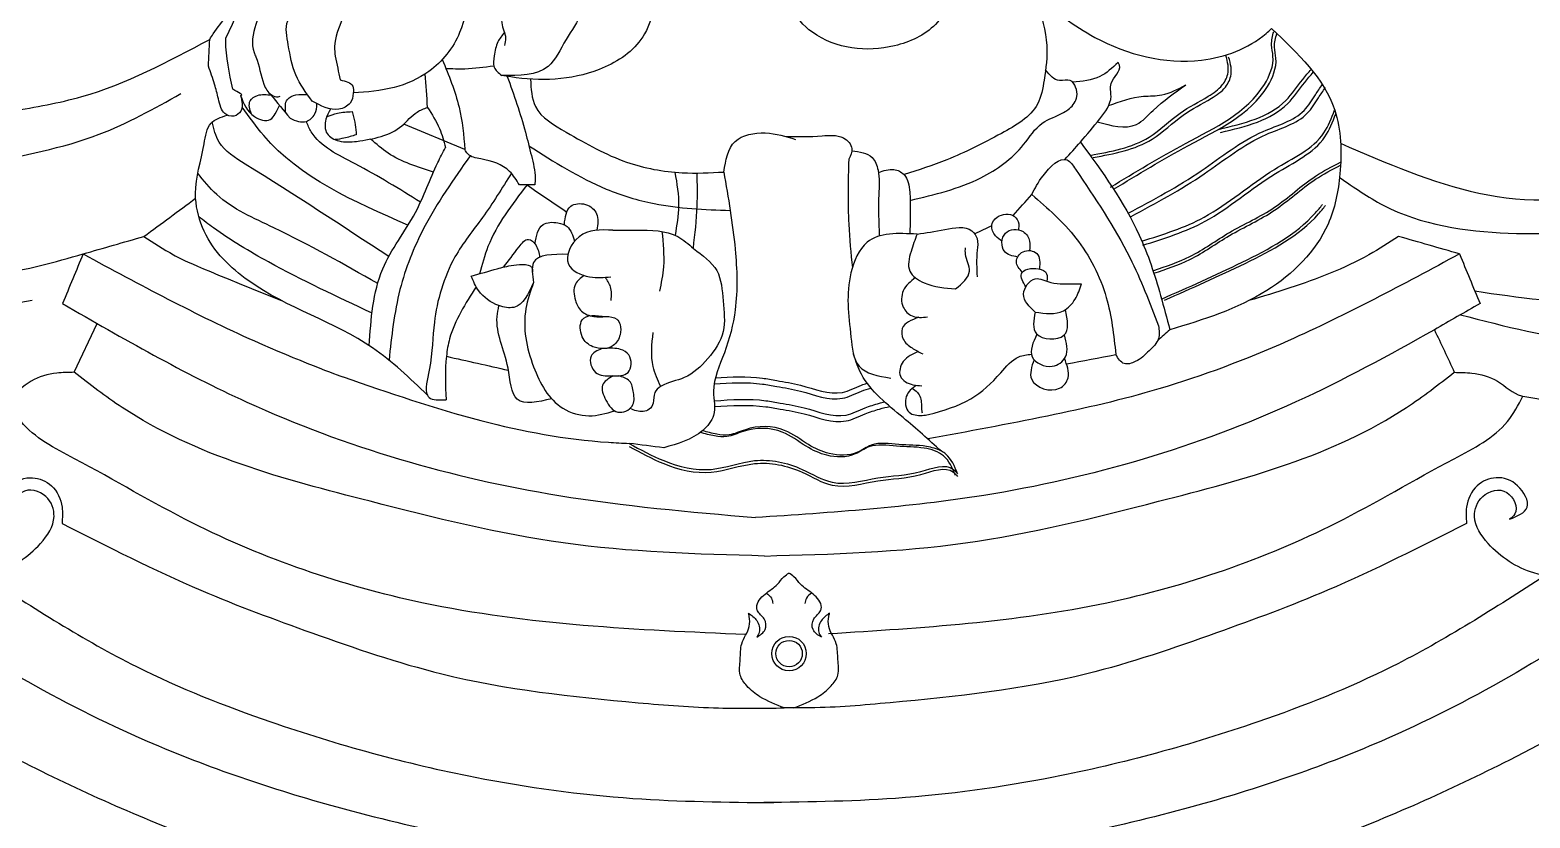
# Model space of a CAD drawing. Header units: millimetres. Extents: x -244126 to 368105, y -173968 to 259060.
# Drawn here: x -169791.9 to -169403.8, y 75238.8 to 75442.8 of the extents above; entities that cross this region are included whole.
import ezdxf
from ezdxf.enums import TextEntityAlignment as Align

# ---------------------------------------------------------------- set-up
doc = ezdxf.new("R2010")
doc.units = ezdxf.units.MM
doc.header["$MEASUREMENT"] = 0
for name, color, linetype in [('A00-TITLEBLOCK+XREF', 7, 'Continuous'), ('HEADtext', 7, 'Continuous'), ('LOGO', 7, 'Continuous')]:
    doc.layers.add(name, color=color, linetype=linetype)
doc.styles.add('Cordia2', font='cordia.shx', dxfattribs={"height": 0.2})

# ---------------------------------------------------------------- blocks, each defined once
blk = doc.blocks.new('LOGO-DPT')
at = {"layer": 'LOGO'}
h = blk.add_hatch(color=256, dxfattribs=at)
edge = h.paths.add_edge_path(flags=17)
edge.add_arc((-0.0088, 1.9995), 1.9837, 0, 360)
edge = h.paths.add_edge_path()
edge.add_arc((-0.0088, 1.9995), 1.9995, 0, 360)
for p, q in [((-0.2441, 1.3406), (-0.2876, 1.3588)), ((-0.5225, 1.1818), (-0.5062, 1.2167))]:
    blk.add_line(p, q, dxfattribs=at)
for centre, radius in [((-0.0088, 1.9995), 1.9995), ((-0.0088, 1.9995), 1.9837), ((-0.0088, 1.9995), 1.9417), ((-0.0132, 0.9812), 0.0123), ((-0.0132, 0.9812), 0.00943)]:
    blk.add_circle(centre, radius, dxfattribs=at)
for radius, start, end in [(1.7684, 210.2458, 269.3586), (1.7264, 211.1003, 268.0562), (1.7684, 270.6414, 329.7542), (1.7264, 271.9438, 328.8955)]:
    blk.add_arc((-0.0088, 1.9889), radius, start, end, dxfattribs=at)
for points in [[(0.1752, 1.5639), (0.1609, 1.5402), (0.1538, 1.5274), (0.1515, 1.5093), (0.1533, 1.4908), (0.159, 1.4661), (0.1638, 1.4462), (0.1704, 1.4149), (0.1685, 1.3902), (0.1638, 1.3731), (0.1381, 1.3522), (0.0992, 1.3333), (0.0687, 1.3228)], [(0.0659, 1.5567), (0.0842, 1.5287), (0.0995, 1.4953), (0.1051, 1.4577), (0.0912, 1.4299), (0.0619, 1.4146), (0.0034, 1.4243), (-0.0105, 1.4424), (-0.0119, 1.4633), (-0.0175, 1.473)], [(-0.1145, 1.4989), (-0.1081, 1.4584), (-0.1188, 1.419), (-0.1486, 1.3977), (-0.2115, 1.3924), (-0.2179, 1.3935)], [(-0.2489, 1.4792), (-0.2431, 1.4535), (-0.2479, 1.424), (-0.2698, 1.3964), (-0.2946, 1.3849), (-0.3237, 1.381)], [(-0.1614, 1.4701), (-0.1614, 1.4382), (-0.1721, 1.419), (-0.1849, 1.3999), (-0.2179, 1.3935)], [(-0.426, 1.4192), (-0.4234, 1.4232), (-0.4039, 1.448)], [(-0.3864, 1.4463), (-0.3931, 1.4298), (-0.3944, 1.4098), (-0.3931, 1.4067), (-0.3873, 1.3872), (-0.382, 1.3796), (-0.3771, 1.3783), (-0.3757, 1.3786)], [(-0.353, 1.3752), (-0.3646, 1.3938), (-0.37, 1.4152), (-0.3704, 1.4325), (-0.3584, 1.4498), (-0.3575, 1.4525)], [(-0.3313, 1.4342), (-0.337, 1.4138), (-0.3366, 1.4072)], [(-0.2091, 1.4377), (-0.2165, 1.4377), (-0.2179, 1.431), (-0.2152, 1.4202), (-0.2159, 1.4148)], [(-0.216, 1.4241), (-0.2206, 1.4175), (-0.2233, 1.4074), (-0.2233, 1.3993), (-0.2179, 1.3935)], [(0.2158, 1.3138), (0.2693, 1.345), (0.3255, 1.3871), (0.3316, 1.4072), (0.3306, 1.4152), (0.3321, 1.4249)], [(0.218, 1.3123), (0.2714, 1.3435), (0.3277, 1.3857), (0.3337, 1.4057), (0.3327, 1.4137), (0.3343, 1.4235)], [(0.3306, 1.4269), (0.3756, 1.3688), (0.3793, 1.3233), (0.3708, 1.2874), (0.3272, 1.2401), (0.2581, 1.2121)], [(-0.567, 1.3681), (-0.5171, 1.3784), (-0.426, 1.4192)], [(-0.4269, 1.4), (-0.426, 1.4192)], [(-0.4096, 1.3836), (-0.4145, 1.4183), (-0.4145, 1.42)], [(-0.404, 1.3793), (-0.4038, 1.368), (-0.4087, 1.3645), (-0.4153, 1.3663), (-0.418, 1.3707), (-0.4198, 1.3769), (-0.4225, 1.3872), (-0.4269, 1.4)], [(-0.3366, 1.4072), (-0.333, 1.3903)], [(-0.2603, 1.4048), (-0.2483, 1.3708), (-0.2441, 1.3406)], [(-0.2578, 1.3985), (-0.2441, 1.3983), (-0.2236, 1.4004)], [(0.2212, 1.4027), (0.2082, 1.3927), (0.1889, 1.3886)], [(0.1945, 1.3459), (0.2082, 1.3626), (0.2162, 1.3786), (0.2162, 1.3877), (0.2222, 1.4007), (0.2212, 1.4027)], [(0.2013, 1.3365), (0.2433, 1.3495), (0.2654, 1.3666), (0.2855, 1.3786), (0.2955, 1.3867), (0.2996, 1.3957), (0.2996, 1.4007), (0.2979, 1.408)], [(0.2035, 1.335), (0.2455, 1.3481), (0.2676, 1.3652), (0.2877, 1.3772), (0.2977, 1.3852), (0.3017, 1.3943), (0.3017, 1.3993), (0.3, 1.4066)], [(-0.333, 1.3903), (-0.3241, 1.3858), (-0.3237, 1.3809), (-0.3259, 1.3738), (-0.3339, 1.3694), (-0.353, 1.3752)], [(-0.2707, 1.3707), (-0.2725, 1.3946)], [(-0.214, 1.3928), (-0.201, 1.353), (-0.1968, 1.3363), (-0.1941, 1.3201), (-0.1944, 1.3154)], [(-0.1974, 1.3909), (-0.1939, 1.3713), (-0.172, 1.353), (-0.1289, 1.3317), (-0.0893, 1.3241), (-0.0597, 1.3246)], [(0.0731, 1.3044), (0.1235, 1.3205), (0.1539, 1.3442), (0.1672, 1.3594), (0.1824, 1.367), (0.19, 1.3737), (0.1919, 1.3784), (0.191, 1.3851), (0.1872, 1.3898), (0.1796, 1.3898), (0.1696, 1.3974)], [(0.2928, 1.355), (0.3407, 1.3756), (0.3528, 1.3907), (0.3588, 1.3978)], [(0.2943, 1.3529), (0.3422, 1.3735), (0.3542, 1.3885), (0.3602, 1.3957)], [(-0.7166, 1.3515), (-0.6542, 1.3245), (-0.5878, 1.3307), (-0.5047, 1.3515), (-0.4465, 1.3805)], [(-0.404, 1.3792), (-0.4038, 1.3792), (-0.4096, 1.3836)], [(-0.404, 1.3792), (-0.3941, 1.3641), (-0.3828, 1.3621), (-0.3793, 1.3662), (-0.3762, 1.3721)], [(-0.3963, 1.3659), (-0.3971, 1.3754), (-0.392, 1.3792), (-0.3821, 1.3794)], [(-0.3826, 1.38), (-0.3687, 1.3629)], [(-0.3718, 1.3667), (-0.3706, 1.3764), (-0.3646, 1.3796), (-0.3564, 1.3798)], [(0.2064, 1.3604), (0.2343, 1.3586), (0.2463, 1.3686), (0.2694, 1.3867)], [(0.2145, 1.372), (0.2393, 1.3786), (0.2524, 1.3796), (0.2694, 1.3867)], [(0.2283, 1.2952), (0.2805, 1.3255), (0.3247, 1.3536), (0.3538, 1.3686), (0.3618, 1.3796), (0.3667, 1.3869)], [(0.2305, 1.293), (0.2826, 1.3233), (0.3268, 1.3514), (0.356, 1.3665), (0.364, 1.3775), (0.3689, 1.3848)], [(-0.2847, 1.2867), (-0.3875, 1.3506), (-0.4028, 1.3709)], [(-0.3687, 1.3629), (-0.3571, 1.3607), (-0.3511, 1.366), (-0.3496, 1.3733)], [(-0.3398, 1.3694), (-0.3432, 1.3623), (-0.3423, 1.352), (-0.3339, 1.3468), (-0.3213, 1.3464)], [(-0.3213, 1.3464), (-0.289, 1.3576), (-0.2782, 1.3674), (-0.2707, 1.3707)], [(-0.2707, 1.3707), (-0.2623, 1.3557), (-0.258, 1.3421)], [(0.2382, 1.2753), (0.2825, 1.2924), (0.3327, 1.3265), (0.3679, 1.3526), (0.3755, 1.3688)], [(-0.2984, 1.2643), (-0.4006, 1.3302), (-0.4193, 1.346), (-0.4242, 1.3603)], [(-0.3427, 1.3639), (-0.3349, 1.3666), (-0.3245, 1.3677)], [(-0.3245, 1.3677), (-0.3217, 1.3527), (-0.3217, 1.3512)], [(0.2389, 1.2724), (0.2832, 1.2895), (0.3334, 1.3236), (0.3686, 1.3497), (0.3763, 1.366)], [(0.3798, 1.3451), (0.4783, 1.3096), (0.5874, 1.3147), (0.6407, 1.3553), (0.6407, 1.3654)], [(-0.3217, 1.3512), (-0.3303, 1.3487), (-0.3365, 1.3477)], [(-0.2665, 1.3246), (-0.2989, 1.3381), (-0.3113, 1.3481)], [(-0.0597, 1.3246), (-0.0516, 1.3464), (-0.0301, 1.3525), (-0.0085, 1.3479)], [(-0.0152, 1.3499), (0.0103, 1.3504), (0.0255, 1.3489), (0.0316, 1.3413), (0.0293, 1.3337)], [(-0.3123, 1.2008), (-0.3027, 1.2555), (-0.2794, 1.2958), (-0.2635, 1.3313), (-0.258, 1.3421)], [(-0.2404, 1.3361), (-0.2733, 1.2848), (-0.2904, 1.2408), (-0.2982, 1.1904)], [(-0.2053, 1.3154), (-0.2123, 1.3251), (-0.2328, 1.334), (-0.2421, 1.3375), (-0.2441, 1.3406)], [(-0.1985, 1.3432), (-0.1434, 1.3125), (-0.1094, 1.3021), (-0.0551, 1.2972)], [(0.0316, 1.3397), (0.0459, 1.335), (0.0502, 1.3259), (0.0507, 1.3087), (0.0511, 1.279)], [(0.1833, 1.3336), (0.1945, 1.3459)], [(0.1945, 1.3459), (0.2363, 1.2796), (0.2515, 1.2366), (0.2581, 1.2121)], [(0.0293, 1.3337), (0.0293, 1.2874), (0.0319, 1.2563)], [(0.0505, 1.3242), (0.0615, 1.3264), (0.0687, 1.3228), (0.0728, 1.3103), (0.0731, 1.3044), (0.0728, 1.2805)], [(0.1597, 1.3086), (0.1678, 1.322), (0.1849, 1.3332), (0.1908, 1.3266)], [(0.1908, 1.3266), (0.2296, 1.2636), (0.25, 1.215)], [(0.2467, 1.2545), (0.2724, 1.2644), (0.3006, 1.2815), (0.3327, 1.2995), (0.3618, 1.3216), (0.3798, 1.3316)], [(0.2467, 1.2524), (0.2724, 1.2623), (0.3006, 1.2793), (0.3327, 1.2974), (0.3618, 1.3194), (0.3798, 1.3294)], [(0.3791, 1.3208), (0.4102, 1.3009), (0.4992, 1.281), (0.5906, 1.2892), (0.6375, 1.3091), (0.6539, 1.3255)], [(-0.3063, 1.2451), (-0.3802, 1.2848), (-0.421, 1.3086), (-0.4345, 1.3238)], [(-0.1999, 1.3154), (-0.2277, 1.2714), (-0.2337, 1.252)], [(-0.1944, 1.3154), (-0.2053, 1.3154)], [(-0.1999, 1.3154), (-0.1716, 1.2961)], [(-0.0597, 1.3246), (-0.0516, 1.2695), (-0.0516, 1.2264), (-0.0593, 1.1957), (-0.067, 1.168), (-0.067, 1.1511), (-0.0747, 1.1403), (-0.1025, 1.128)], [(-0.0945, 1.3244), (-0.0919, 1.3004), (-0.0944, 1.2795)], [(-0.0789, 1.3239), (-0.0789, 1.3004), (-0.0816, 1.2704)], [(-0.4728, 1.2787), (-0.436, 1.3059)], [(0.1465, 1.2936), (0.1597, 1.3086)], [(0.1597, 1.3086), (0.1912, 1.2775), (0.2128, 1.2352), (0.2196, 1.1945)], [(-0.1733, 1.287), (-0.1687, 1.3002), (-0.1582, 1.3015), (-0.1504, 1.2949), (-0.1501, 1.2832)], [(0.1386, 1.2752), (0.134, 1.2791), (0.1312, 1.2865), (0.1351, 1.2924), (0.1473, 1.2931), (0.1504, 1.2877), (0.1502, 1.2835)], [(0.2522, 1.234), (0.3096, 1.2603), (0.3618, 1.2954), (0.3669, 1.3014)], [(0.2544, 1.2333), (0.3118, 1.2595), (0.364, 1.2947), (0.369, 1.3007)], [(-0.7311, 1.2892), (-0.6646, 1.2581), (-0.5774, 1.2519), (-0.5162, 1.2662)], [(-0.3103, 1.224), (-0.3841, 1.2605), (-0.4233, 1.2848), (-0.4338, 1.2927)], [(-0.1943, 1.2735), (-0.1884, 1.2871), (-0.1779, 1.2884), (-0.1714, 1.2857), (-0.166, 1.2754)], [(-0.1387, 1.2831), (-0.1628, 1.2785), (-0.1704, 1.259), (-0.1553, 1.2499), (-0.1402, 1.2499)], [(-0.1387, 1.2831), (-0.1219, 1.2831), (-0.0925, 1.2786), (-0.0812, 1.2701), (-0.0647, 1.2543), (-0.0602, 1.2328), (-0.0602, 1.2108), (-0.071, 1.1916), (-0.0879, 1.178), (-0.1044, 1.1718), (-0.1089, 1.1673), (-0.11, 1.1599), (-0.1128, 1.1554), (-0.1219, 1.1543), (-0.1264, 1.1561)], [(0.078, 1.2803), (0.0977, 1.2836), (0.1171, 1.2826), (0.1208, 1.2771), (0.1208, 1.2688), (0.1208, 1.2498)], [(0.1312, 1.2862), (0.1192, 1.2805)], [(0.1497, 1.264), (0.1402, 1.2681), (0.141, 1.281), (0.1535, 1.2822), (0.1582, 1.2752), (0.1582, 1.2686)], [(0.4754, 1.2398), (0.5685, 1.2319), (0.6505, 1.2494), (0.6891, 1.2763), (0.6927, 1.2833)], [(-0.5162, 1.2662), (-0.4728, 1.2787)], [(-0.2164, 1.2569), (-0.2055, 1.2713), (-0.1989, 1.2766), (-0.1937, 1.2726), (-0.1909, 1.2639)], [(-0.1038, 1.2822), (-0.1027, 1.2571), (-0.1055, 1.2396)], [(0.078, 1.2803), (0.0424, 1.2745), (0.0309, 1.2527), (0.0309, 1.2069), (0.0367, 1.1862), (0.0592, 1.1777)], [(0.078, 1.2803), (0.0737, 1.2679), (0.0728, 1.254), (0.083, 1.2457), (0.1054, 1.2413)], [(0.4211, 1.2787), (0.4, 1.2656), (0.3724, 1.2524), (0.3145, 1.2329)], [(0.4645, 1.2662), (0.4211, 1.2787)], [(-0.5162, 1.2662), (-0.5308, 1.2308)], [(-0.1707, 1.2659), (-0.1952, 1.26), (-0.1952, 1.2458)], [(0.4645, 1.2662), (0.3423, 1.2042), (0.2502, 1.1699), (0.1709, 1.1506), (0.0857, 1.1343)], [(0.1054, 1.2413), (0.1153, 1.254), (0.1125, 1.266), (0.1125, 1.2706)], [(0.153, 1.2532), (0.1488, 1.2607), (0.1535, 1.2677), (0.1633, 1.2666), (0.1652, 1.2555)], [(0.4645, 1.2662), (0.4791, 1.2308)], [(-0.2396, 1.2504), (-0.2212, 1.2556), (-0.2094, 1.2582), (-0.1961, 1.2554), (-0.1961, 1.2532)], [(-0.1592, 1.2508), (-0.1654, 1.2447), (-0.1654, 1.2331), (-0.1611, 1.2254), (-0.1524, 1.2216), (-0.1437, 1.2216)], [(0.1555, 1.2427), (0.1523, 1.2521), (0.1645, 1.2556), (0.1703, 1.2521), (0.1705, 1.2467)], [(-0.1952, 1.2458), (-0.2094, 1.2281), (-0.2199, 1.2294), (-0.2343, 1.2399), (-0.2396, 1.2504)], [(-0.1952, 1.2458), (-0.2007, 1.2272), (-0.1952, 1.1857), (-0.1744, 1.1562), (-0.1558, 1.1508), (-0.1376, 1.1543)], [(-0.1399, 1.2331), (-0.1404, 1.2427), (-0.1442, 1.2496)], [(0.0768, 1.2493), (0.0682, 1.24), (0.0682, 1.2282), (0.0744, 1.222), (0.0855, 1.2213)], [(0.1622, 1.2248), (0.1539, 1.2376), (0.1622, 1.2485), (0.1732, 1.2458), (0.1823, 1.2449), (0.1952, 1.2449)], [(0.1622, 1.2248), (0.1823, 1.2257), (0.1906, 1.2339), (0.1952, 1.2449)], [(0.4652, 1.2228), (0.5591, 1.2038), (0.6528, 1.2143), (0.6915, 1.2412), (0.6915, 1.2482)], [(-0.5308, 1.2308), (-0.3996, 1.1606), (-0.1773, 1.094), (-0.0371, 1.0782)], [(-0.1823, 1.1629), (-0.2068, 1.1626), (-0.2134, 1.1848), (-0.2212, 1.2215), (-0.2199, 1.2294)], [(-0.1437, 1.2216), (-0.1606, 1.2192), (-0.1606, 1.2072), (-0.1529, 1.2), (-0.1384, 1.2009), (-0.1336, 1.2086), (-0.1336, 1.2158), (-0.136, 1.2197), (-0.1437, 1.2216)], [(0.0793, 1.221), (0.0675, 1.213), (0.0682, 1.2054), (0.0744, 1.1992), (0.082, 1.195)], [(0.1622, 1.2248), (0.1631, 1.2093), (0.1826, 1.2082), (0.1837, 1.2265)], [(-0.1046, 1.1716), (-0.11, 1.1859), (-0.11, 1.2102)], [(0.1634, 1.2089), (0.1601, 1.1928), (0.1743, 1.1861), (0.1837, 1.1928), (0.183, 1.2085)], [(0.25, 1.215), (0.25, 1.2058), (0.2434, 1.1972), (0.2335, 1.1894), (0.2256, 1.188), (0.2196, 1.1945)], [(0.2581, 1.2121), (0.2495, 1.2045)], [(0.4466, 1.2122), (0.4608, 1.1818)], [(-0.1466, 1.1987), (-0.1543, 1.1932), (-0.151, 1.1817), (-0.1394, 1.1793), (-0.1279, 1.1817), (-0.1274, 1.1942), (-0.1332, 1.1981), (-0.1443, 1.1988)], [(-0.2573, 1.1932), (-0.2131, 1.1833)], [(0.0953, 1.1256), (0.0681, 1.1495), (0.0384, 1.1804), (0.0328, 1.1944)], [(0.079, 1.1966), (0.0682, 1.1895), (0.0661, 1.1791), (0.0751, 1.1729), (0.0813, 1.1722)], [(0.0862, 1.1516), (0.1163, 1.1629), (0.1376, 1.1814), (0.1505, 1.1928), (0.1595, 1.1947)], [(0.1614, 1.1908), (0.1597, 1.1767), (0.1796, 1.1704), (0.1856, 1.1779), (0.183, 1.1916)], [(0.1844, 1.1878), (0.2196, 1.1945)], [(-0.5225, 1.1818), (-0.535, 1.1812), (-0.5532, 1.1755), (-0.5704, 1.165), (-0.5713, 1.1648)], [(-0.0308, 1.0508), (-0.1741, 1.0601), (-0.3117, 1.0898), (-0.4884, 1.1567), (-0.5225, 1.1818)], [(-0.3309, 1.1785), (-0.2327, 1.1474), (-0.1419, 1.1319), (-0.1271, 1.1311)], [(-0.1384, 1.1793), (-0.1461, 1.1726), (-0.1437, 1.162), (-0.1351, 1.1534), (-0.125, 1.1577), (-0.124, 1.1673), (-0.1269, 1.1755), (-0.1348, 1.1793)], [(-0.0308, 1.0508), (0.1124, 1.0601), (0.25, 1.0898), (0.4267, 1.1567), (0.4608, 1.1818)], [(0.4608, 1.1818), (0.4733, 1.1812), (0.4915, 1.1755), (0.5087, 1.165), (0.5096, 1.1648)], [(0.0774, 1.1725), (0.0703, 1.1646), (0.0724, 1.1533), (0.0816, 1.1511), (0.0862, 1.1516)], [(0.0746, 1.1703), (0.0782, 1.1675), (0.0811, 1.1592), (0.0813, 1.1541), (0.0816, 1.1529)], [(-0.0439, 0.9948), (-0.2748, 1.0175), (-0.4385, 1.0745), (-0.5223, 1.1202), (-0.5604, 1.1468), (-0.5713, 1.1648)], [(0.015, 0.9955), (0.2131, 1.0175), (0.3768, 1.0745), (0.4606, 1.1202), (0.4987, 1.1468), (0.5096, 1.1648)], [(0.1053, 1.1083), (0.0969, 1.1222), (0.0831, 1.1277), (0.0634, 1.1291), (0.0436, 1.1286), (0.034, 1.1236), (0.0137, 1.1226), (-0.001, 1.1291), (-0.018, 1.1392), (-0.046, 1.1396), (-0.0575, 1.136), (-0.0662, 1.1364), (-0.0765, 1.139)], [(-0.1025, 1.128), (-0.1271, 1.1311)], [(-0.1271, 1.1311), (-0.1025, 1.1188), (-0.0686, 1.1126), (-0.0378, 1.1188), (-0.0039, 1.1126), (0.0176, 1.1034), (0.05, 1.1065), (0.0808, 1.1111), (0.1039, 1.1126), (0.1069, 1.1095)], [(-0.1271, 1.129), (-0.1025, 1.1167), (-0.0686, 1.1106), (-0.0378, 1.1167), (-0.0039, 1.1106), (0.0176, 1.1013), (0.05, 1.1044), (0.0808, 1.109), (0.1039, 1.1106), (0.1069, 1.1075)], [(-0.5618, 1.077), (-0.5743, 1.0856), (-0.5676, 1.1009), (-0.5522, 1.1066), (-0.5388, 1.1009), (-0.5312, 1.0856), (-0.5312, 1.0741)], [(0.5001, 1.077), (0.5126, 1.0856), (0.5059, 1.1009), (0.4905, 1.1066), (0.4771, 1.1009), (0.4695, 1.0856), (0.4695, 1.0741)], [(-0.7485, 1.0963), (-0.6467, 1.019), (-0.4706, 0.9189), (-0.3355, 0.8719), (-0.1624, 0.8385), (-0.0257, 0.831)], [(-0.6307, 1.0359), (-0.579, 1.0387), (-0.5465, 1.0598), (-0.5369, 1.0789), (-0.5427, 1.0933), (-0.5599, 1.0961), (-0.5656, 1.0808), (-0.5618, 1.077)], [(0.6868, 1.0963), (0.585, 1.019), (0.4089, 0.9189), (0.2738, 0.8719), (0.1007, 0.8385), (-0.0359, 0.831)], [(0.5691, 1.0359), (0.5174, 1.0387), (0.4848, 1.0598), (0.4752, 1.0789), (0.481, 1.0933), (0.4982, 1.0961), (0.5039, 1.0808), (0.5001, 1.077)], [(-0.8183, 1.0888), (-0.7151, 0.9993), (-0.5617, 0.9053), (-0.4311, 0.8476), (-0.2687, 0.8021), (-0.1108, 0.7855), (-0.0227, 0.7839)], [(0.7566, 1.0888), (0.6534, 0.9993), (0.5, 0.9053), (0.3694, 0.8476), (0.207, 0.8021), (0.0491, 0.7855), (-0.039, 0.7839)], [(-0.5312, 1.0741), (-0.4322, 1.0264), (-0.3531, 0.996), (-0.2606, 0.9668), (-0.1206, 0.9462), (-0.0634, 0.9425), (-0.0166, 0.9425)], [(0.4695, 1.0741), (0.3705, 1.0264), (0.2914, 0.996), (0.1989, 0.9668), (0.0589, 0.9462), (0.0017, 0.9425), (-0.0166, 0.9425)], [(-0.5871, 1.0368), (-0.4782, 0.972), (-0.3825, 0.9326), (-0.2368, 0.8931), (-0.1244, 0.878), (-0.0242, 0.8749)], [(0.5254, 1.0368), (0.4165, 0.972), (0.3209, 0.9326), (0.1751, 0.8931), (0.0627, 0.878), (-0.0375, 0.8749)], [(-0.0362, 0.993), (-0.0303, 0.9983), (-0.0309, 1.0059), (-0.0357, 1.0118), (-0.0362, 1.0142), (-0.0303, 1.0236), (-0.0215, 1.0307), (-0.0168, 1.036), (-0.0133, 1.0386)], [(0.0098, 0.993), (0.0039, 0.9983), (0.0045, 1.0059), (0.0092, 1.0118), (0.0098, 1.0142), (0.0039, 1.0236), (-0.005, 1.0307), (-0.0097, 1.036), (-0.0133, 1.0386)], [(-0.0293, 1.0244), (-0.0258, 1.0208), (-0.0247, 1.0169)], [(0.0028, 1.0244), (-0.0008, 1.0208), (-0.0019, 1.0169)], [(-0.0166, 0.9425), (-0.0339, 0.9505), (-0.0433, 0.9582), (-0.048, 0.9659), (-0.048, 0.9771), (-0.0469, 0.9883), (-0.0416, 1.0006), (-0.0416, 1.0077), (-0.0421, 1.0101)], [(-0.0421, 1.0101), (-0.0362, 1.0048), (-0.0345, 0.9965), (-0.0362, 0.993)], [(-0.0099, 0.9425), (0.0074, 0.9505), (0.0168, 0.9582), (0.0216, 0.9659), (0.0216, 0.9771), (0.0204, 0.9883), (0.0151, 1.0006), (0.0151, 1.0077), (0.0157, 1.0101)], [(0.0157, 1.0101), (0.0098, 1.0048), (0.008, 0.9965), (0.0098, 0.993)]]:
    blk.add_spline(points, degree=3, dxfattribs=at)
for points, knots in [([(-0.4145, 1.42), (-0.4123, 1.4245), (-0.4092, 1.431), (-0.4054, 1.4398), (-0.4045, 1.4446), (-0.404, 1.4474), (-0.4039, 1.448)], [0, 0, 0, 0, 0.02802421, 0.04184651, 0.05380296, 0.05694716, 0.05694716, 0.05694716, 0.05694716]), ([(0.163, 1.4495), (0.1763, 1.4391), (0.2102, 1.4129), (0.2716, 1.3967), (0.3157, 1.4133), (0.3294, 1.4257), (0.3306, 1.4269)], [0, 0, 0, 0, 0.096649, 0.2443864, 0.3392257, 0.349401, 0.349401, 0.349401, 0.349401]), ([(-0.436, 1.3059), (-0.436, 1.307), (-0.4364, 1.32), (-0.4306, 1.3369), (-0.4277, 1.3606), (-0.418, 1.3637), (-0.4136, 1.3651)], [0.4257729, 0.4257729, 0.4257729, 0.4257729, 0.4322394, 0.5007395, 0.5301856, 0.554505, 0.554505, 0.554505, 0.554505]), ([(-0.2758, 1.3031), (-0.2908, 1.3124), (-0.3164, 1.3285), (-0.3498, 1.3438), (-0.3561, 1.3581), (-0.3571, 1.3607)], [0, 0, 0, 0, 0.1029974, 0.1765397, 0.1922632, 0.1922632, 0.1922632, 0.1922632]), ([(-0.211, 1.3238), (-0.2177, 1.3131), (-0.2303, 1.2926), (-0.2559, 1.2616), (-0.2675, 1.2209), (-0.2669, 1.192), (-0.2728, 1.1695), (-0.2709, 1.1655)], [0, 0, 0, 0, 0.0719125, 0.1371539, 0.2299201, 0.295468, 0.3272227, 0.3272227, 0.3272227, 0.3272227]), ([(-0.2709, 1.1655), (-0.2834, 1.1776), (-0.3202, 1.213), (-0.3863, 1.2319), (-0.4292, 1.2737), (-0.4355, 1.2979), (-0.436, 1.3059)], [0, 0, 0, 0, 0.098239, 0.2890147, 0.3797223, 0.4257729, 0.4257729, 0.4257729, 0.4257729]), ([(-0.4728, 1.2787), (-0.4659, 1.2742), (-0.4527, 1.2655), (-0.4385, 1.2586), (-0.3749, 1.233)], [0, 0, 0, 0, 0.04723626, 0.08997322, 0.08997322, 0.08997322, 0.08997322]), ([(-0.5162, 1.2662), (-0.476, 1.2445), (-0.407, 1.2071), (-0.3315, 1.1785), (-0.3309, 1.1785), (-0.3309, 1.1785)], [0, 0, 0, 0, 0.2608754, 0.4480475, 0.4592839, 0.4592839, 0.4592839, 0.4592839]), ([(-0.2362, 1.2428), (-0.2438, 1.2308), (-0.2538, 1.2151), (-0.2569, 1.1975), (-0.2573, 1.1932)], [0, 0, 0, 0, 0.0792097, 0.103868, 0.103868, 0.103868, 0.103868]), ([(0.4466, 1.2122), (0.4143, 1.1939), (0.3137, 1.1391), (0.1489, 1.0906), (0.0173, 1.0818), (-0.0371, 1.0782)], [0.0712018, 0.0712018, 0.0712018, 0.0712018, 0.2832985, 0.7251749, 1.0363201, 1.0363201, 1.0363201, 1.0363201]), ([(-0.0657, 1.1779), (-0.0545, 1.1786), (-0.0398, 1.1793), (-0.0197, 1.1755), (-0.0009, 1.1725), (0.0201, 1.1635), (0.0352, 1.1715), (0.041, 1.1736), (0.0423, 1.174)], [0.006123, 0.006123, 0.006123, 0.006123, 0.0698747, 0.0895853, 0.1226307, 0.1801648, 0.2078476, 0.2158294, 0.2158294, 0.2158294, 0.2158294]), ([(-0.2709, 1.1655), (-0.2706, 1.1649), (-0.2684, 1.1618), (-0.2624, 1.162), (-0.2576, 1.1622)], [0.32722268, 0.32722268, 0.32722268, 0.32722268, 0.33271037, 0.35577526, 0.35577526, 0.35577526, 0.35577526]), ([(-0.0666, 1.1736), (-0.0551, 1.1743), (-0.0401, 1.1751), (-0.0197, 1.1713), (-0.0009, 1.1683), (0.0201, 1.1592), (0.036, 1.1677), (0.0428, 1.1699), (0.045, 1.1706)], [0.0044164, 0.0044164, 0.0044164, 0.0044164, 0.0698747, 0.0895853, 0.1226307, 0.1801648, 0.2078476, 0.2211423, 0.2211423, 0.2211423, 0.2211423]), ([(-0.0664, 1.1615), (-0.0541, 1.1623), (-0.0383, 1.1634), (-0.0171, 1.1594), (0.0016, 1.1564), (0.0227, 1.1473), (0.0398, 1.1564), (0.0488, 1.1591), (0.0535, 1.1605), (0.0546, 1.1608)], [0, 0, 0, 0, 0.0698747, 0.0895853, 0.1226307, 0.1801648, 0.2078476, 0.2283399, 0.2350381, 0.2350381, 0.2350381, 0.2350381]), ([(-0.0664, 1.1573), (-0.0541, 1.1581), (-0.0383, 1.1591), (-0.0171, 1.1551), (0.0016, 1.1521), (0.0227, 1.1431), (0.0398, 1.1521), (0.0501, 1.1553), (0.0562, 1.1571), (0.0587, 1.1573)], [0, 0, 0, 0, 0.0698747, 0.0895853, 0.1226307, 0.1801648, 0.2078476, 0.2283399, 0.2428084, 0.2428084, 0.2428084, 0.2428084]), ([(0.5096, 1.1648), (0.5211, 1.1631), (0.541, 1.1602), (0.5347, 1.1399), (0.5329, 1.131), (0.5326, 1.1293)], [0, 0, 0, 0, 0.0532073, 0.0916154, 0.1006038, 0.1006038, 0.1006038, 0.1006038]), ([(0.0953, 1.1256), (0.0921, 1.1273), (0.0816, 1.1302), (0.0654, 1.1295), (0.0474, 1.1328), (0.0334, 1.122), (0.0162, 1.1223), (-0.0007, 1.1303), (-0.0177, 1.1439), (-0.0397, 1.1439), (-0.0546, 1.1364), (-0.0653, 1.1375), (-0.0715, 1.1392), (-0.0748, 1.1402)], [0.0384756, 0.0384756, 0.0384756, 0.0384756, 0.0591371, 0.0968496, 0.1344811, 0.1552169, 0.1937527, 0.224306, 0.2619563, 0.3153329, 0.3382958, 0.354942, 0.3750876, 0.3750876, 0.3750876, 0.3750876]), ([(0.1069, 1.1095), (0.1047, 1.1148), (0.102, 1.1213), (0.0965, 1.125), (0.0953, 1.1256)], [0, 0, 0, 0, 0.03087257, 0.03847559, 0.03847559, 0.03847559, 0.03847559])]:
    blk.add_open_spline(points, degree=3, knots=knots, dxfattribs=at)
at = {"layer": 'LOGO', "start_tangent": (-0.998367, 0.057119)}
blk.add_spline([(-0.7269, 1.2602), (-0.6833, 1.2332), (-0.6189, 1.2249), (-0.5524, 1.2332)], degree=3, dxfattribs=at)
at = {"layer": 'LOGO'}
for points in [[(0.4791, 1.2308), (0.4683, 1.2246), (0.4574, 1.2184), (0.4466, 1.2122)], [(-0.2573, 1.1932), (-0.2584, 1.1832), (-0.258, 1.1727), (-0.2576, 1.1622)]]:
    blk.add_open_spline(points, degree=3, dxfattribs=at)
blk = doc.blocks.new('Titleblock-Andaman2')
at = {"layer": 'A00-TITLEBLOCK+XREF', "color": 4, "xscale": 0.7262243188078131, "yscale": 0.7262243188078131, "zscale": 0.7262243188078131}
blk.add_blockref('LOGO-DPT', (74.76305, 30.5841), dxfattribs=at)
at = {"layer": 'HEADtext', "color": 3, "style": 'Cordia2'}
for tag, p in [('P-NAME1', (78.07692, 26.21718)), ('P-NAME2', (78.07692, 25.61718)), ('TITLE1', (78.07692, 16.38335)), ('TITLE2', (78.07692, 15.78335)), ('DRAW-NAME1', (79.34458, 14.93445)), ('DRAW-NAME2', (79.34458, 14.33445))]:
    blk.add_attdef(tag, text='', height=0.2, dxfattribs=at).set_placement(p, align=Align.CENTER)
for tag, p in [('SCALE-A1', (75.84069, 2.55049)), ('SCALE-A3', (75.84069, 2.18268)), ('DATE', (75.32411, 1.33004)), ('DWG.NO', (80.33022, 1.33004))]:
    blk.add_attdef(tag, p, '', height=0.2, dxfattribs=at)

msp = doc.modelspace()

# ---------------------------------------------------------------- block references
at = {"color": 1, "xscale": 500, "yscale": 500, "zscale": 500}
msp.add_blockref('Titleblock-Andaman2', (-206972.21907, 59632.99742), dxfattribs=at)

doc.saveas('drawing.dxf')
